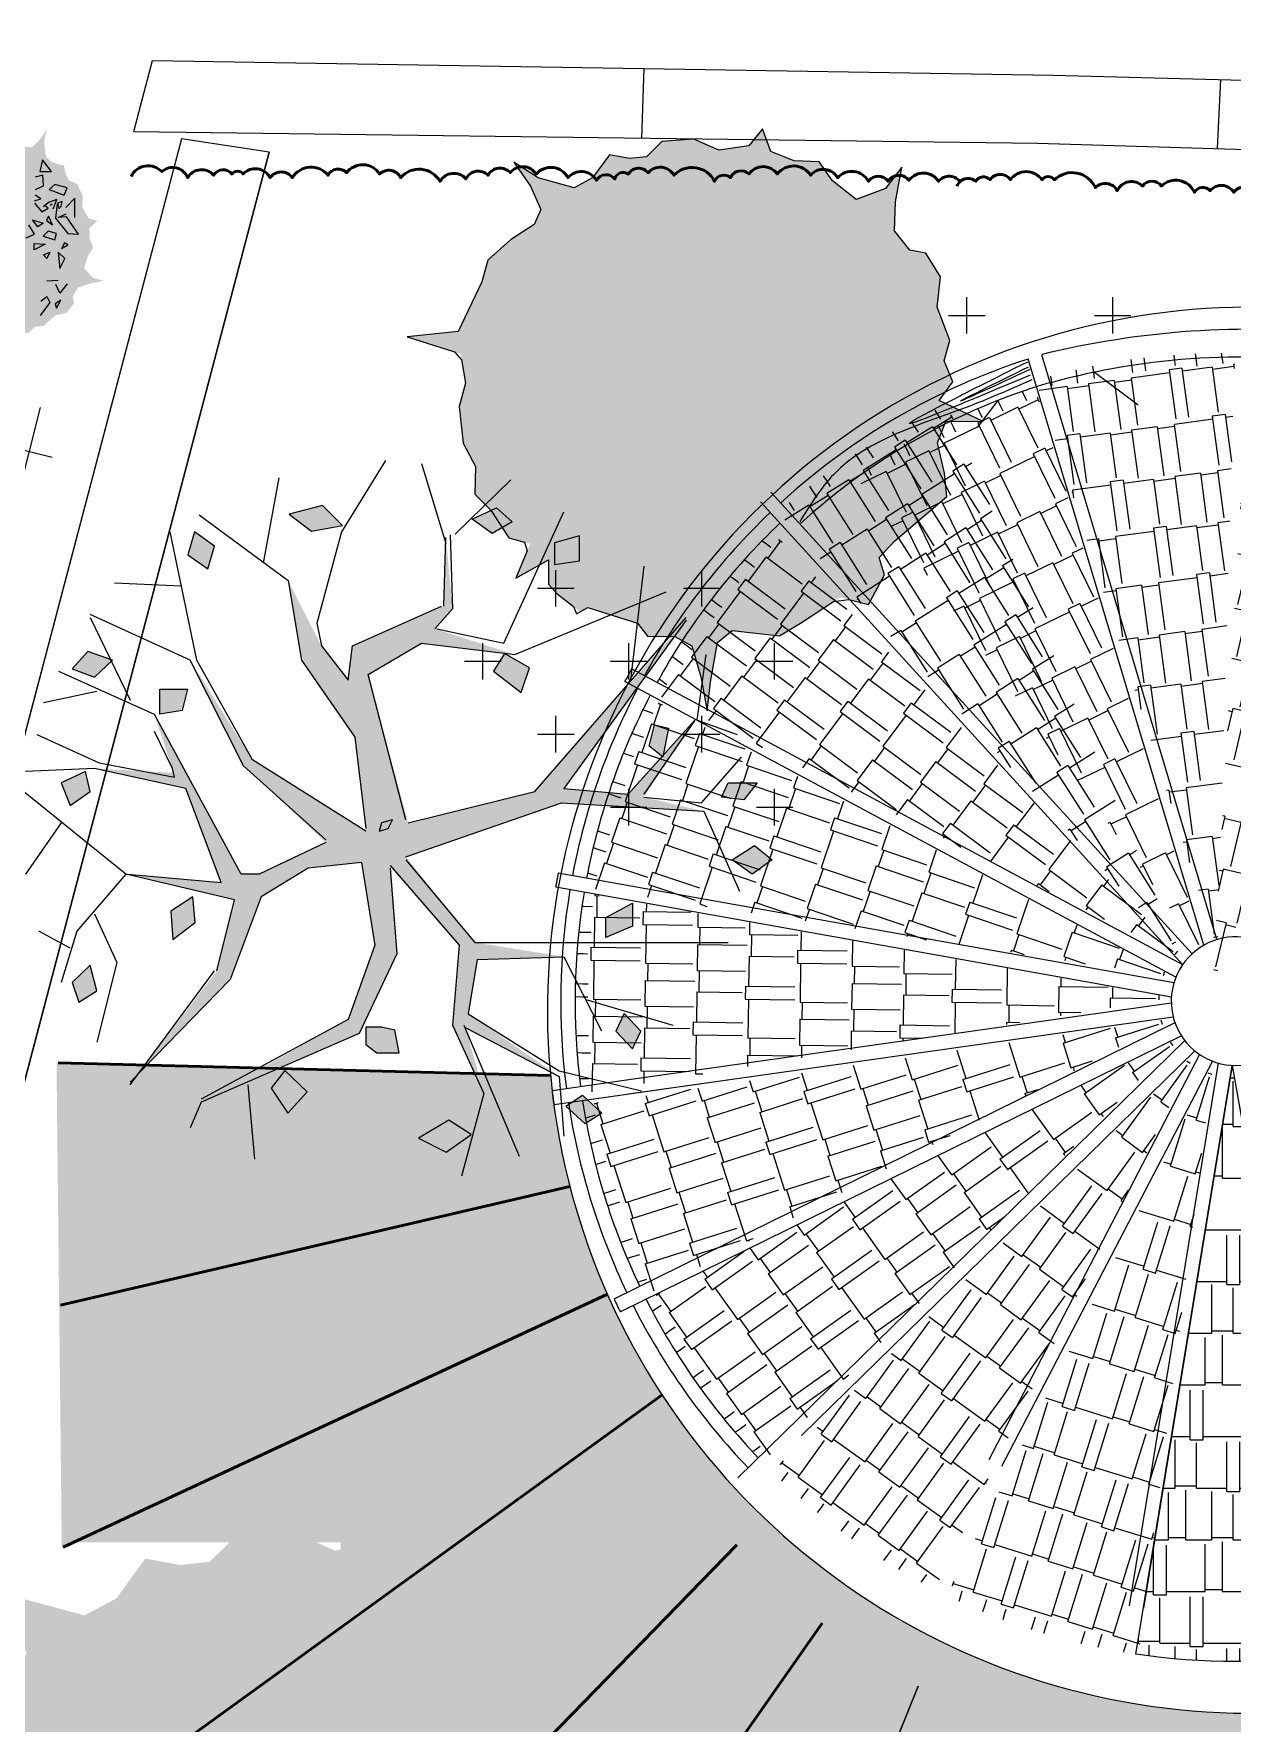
# Model space of a CAD drawing. Header units: millimetres. Extents: x 1933 to 24107, y 1228 to 18074.
# Drawn here: x 6737 to 8824, y 15132 to 18074 of the extents above; entities that cross this region are included whole.
import ezdxf

# ---------------------------------------------------------------- set-up
doc = ezdxf.new("R2010")
doc.units = ezdxf.units.MM
doc.layers.add('marc det', color=74, linetype='Continuous', lineweight=18)
doc.layers.add('plan', color=7, linetype='Continuous', lineweight=0)
doc.styles.add('ATTR', font='romans.shx', dxfattribs={"width": 0.8, "height": 0.470416})

# ---------------------------------------------------------------- blocks, each defined once
blk = doc.blocks.new('tree')
at = {"lineweight": 40}
h = blk.add_hatch(color=3, dxfattribs=at)
h.paths.add_polyline_path([(84231.3, 35912.4), (84146.1, 35942.2), (84091.9, 35882.6), (84169.3, 35852.8)])
h.paths.add_polyline_path([(84396.8, 35725), (84396.8, 35811.9), (84493.6, 35811.9), (84474.2, 35737.4)])
h.paths.add_polyline_path([(84138.3, 35525.2), (84053.1, 35485.5), (84084.1, 35406), (84153.8, 35455.7)])
h.paths.add_polyline_path([(84153.8, 34850.1), (84091.9, 34790.5), (84115.1, 34721), (84177, 34760.7)])
h.paths.add_polyline_path([(84512, 35088.3), (84434.6, 35038.7), (84442.3, 34939.4), (84519.7, 34999)])
h.paths.add_polyline_path([(84832.4, 34483.9), (84784, 34421.9), (84842.1, 34335), (84909.9, 34409.5)])
h.paths.add_polyline_path([(85114.1, 34634.1), (85114.1, 34574.5), (85152.8, 34544.8), (85230.3, 34544.8), (85214.8, 34624.2), (85168.3, 34634.1)])
h.paths.add_polyline_path([(85481, 34260.6), (85403.6, 34310.2), (85297.1, 34248.2), (85393.9, 34198.5)])
h.paths.add_polyline_path([(85810.1, 34359.8), (85868.2, 34397.1), (85936, 34335), (85877.9, 34297.8)])
h.paths.add_polyline_path([(86013.4, 34682.5), (85984.4, 34620.5), (86042.5, 34558.4), (86071.5, 34620.5)])
h.paths.add_polyline_path([(85950.5, 34946.9), (85950.5, 35016.4), (86043.4, 35066), (86043.4, 34986.6)])
h.paths.add_polyline_path([(86390, 35217.4), (86467.5, 35267), (86529.4, 35217.4), (86459.7, 35167.8)])
h.paths.add_polyline_path([(86353.2, 35435.8), (86376.4, 35485.5), (86477.1, 35485.5), (86430.7, 35425.9)])
h.paths.add_polyline_path([(86149, 35576.1), (86100.6, 35613.3), (86119.9, 35687.8), (86168.3, 35675.3)])
h.paths.add_polyline_path([(85597.2, 35936), (85558.4, 35873.9), (85655.3, 35799.4), (85684.3, 35886.3)])
h.paths.add_polyline_path([(85858.5, 36345.5), (85771.4, 36320.7), (85771.4, 36246.2), (85858.5, 36258.6)])
h.paths.add_polyline_path([(85483.9, 36403.8), (85569.1, 36443.5), (85623.3, 36393.9), (85553.6, 36354.2)])
h.paths.add_polyline_path([(84963.1, 36451), (84846.9, 36421.2), (84924.4, 36361.6), (85032.8, 36381.5)])
h.paths.add_polyline_path([(84517.8, 36359.2), (84494.6, 36279.7), (84564.3, 36230.1), (84587.5, 36309.5)])
h.paths.add_polyline_path([(85207.1, 35356.4), (85168.3, 35346.5), (85160.6, 35316.7), (85191.6, 35326.6)])
at = {"lineweight": 60}
h = blk.add_hatch(color=46, dxfattribs=at)
h.paths.add_polyline_path([(85207.1, 35356.4), (85168.3, 35346.5), (85160.6, 35316.7), (85191.6, 35326.6)], flags=16)
h.paths.add_polyline_path([(84323.9, 34474.4), (84641.7, 34800.4), (84750.1, 35088.3), (84912.8, 35187.6), (85098.6, 35207.5), (85145.1, 34919.5), (85052.2, 34661.4), (84541, 34373.5), (85090.9, 34611.8), (85222.5, 34889.8), (85199.3, 35197.6), (85439.4, 34919.5), (85416.2, 34641.6), (85524.6, 34403.3), (85462.6, 34631.6), (85787.9, 34462.8), (85470.4, 34681.3), (85501.3, 34869.9), (85803.4, 34879.8), (85493.6, 34929.5), (85253.5, 35227.3), (85795.6, 35416), (86291.3, 35386.2), (86082.2, 35435.8), (86260.3, 35703.9), (86028, 35445.8), (85803.4, 35465.6), (86229.3, 36051.4), (85702.7, 35455.7), (85261.3, 35346.5), (85121.9, 35862.7), (85307.7, 35972), (85633, 35932.2), (85354.2, 36021.6), (85416.2, 36091.1), (85392.9, 36339.3), (85385.2, 36101), (85067.7, 35962), (85052.2, 35842.9), (84959.2, 35962), (84843.1, 36190.4), (84889.5, 35912.4), (85075.4, 35644.3), (85114.1, 35316.7), (84719.2, 35564.9), (84502.3, 35912.4), (84688.2, 35545), (84974.7, 35277), (84742.4, 35167.8), (84680.4, 35167.8), (84378.4, 35723.7), (84444.2, 35520.2), (84169.3, 35535.1), (84486.8, 35465.6), (84610.7, 35138), (84272.8, 35168.9), (84657.2, 35078.4), (84595.3, 34830.2)])
at = {"color": 62}
for p, q in [((85182.6, 36608.4), (85028.9, 36359.2)), ((85307.7, 36597.4), (85392.9, 36319.4)), ((84757.9, 36250), (84812.1, 36547.8)), ((85425.8, 36351.7), (85619.4, 36540.4)), ((85594.3, 35972), (85803.4, 36428.7)), ((84533.3, 36418.7), (84843.1, 36190.4)), ((84525.6, 35912.4), (84432.6, 36359.2)), ((85028.9, 36359.2), (84943.7, 36041.4)), ((85385.2, 36101), (85392.9, 36339.3)), ((85408.4, 36349.2), (85416.2, 36091.1)), ((84843.1, 36190.4), (84889.5, 35912.4)), ((86082.2, 36240), (86035.7, 35842.9)), ((84471.3, 36170.5), (84239, 36180.4)), ((85633, 35932.2), (86159.6, 36150.7)), ((84502.3, 35912.4), (84153.8, 36071.2)), ((85067.7, 35962), (85377.4, 36101)), ((85416.2, 36091.1), (85354.2, 36021.6)), ((84153.8, 36061.3), (84293.2, 35773.4)), ((84943.7, 36041.4), (84959.2, 35962)), ((85361.9, 36021.6), (85594.3, 35972)), ((85702.7, 35455.7), (86229.3, 36061.3)), ((86229.3, 36051.4), (85803.4, 35465.6)), ((84959.2, 35962), (85052.2, 35842.9)), ((85052.2, 35842.9), (85067.7, 35962)), ((85121.9, 35862.7), (85307.7, 35972)), ((85307.7, 35972), (85633, 35932.2)), ((84688.2, 35545), (84502.3, 35912.4)), ((84719.2, 35564.9), (84525.6, 35912.4)), ((84889.5, 35912.4), (85075.4, 35644.3)), ((86268, 35703.9), (86299, 35932.2)), ((84378.4, 35723.7), (84045.4, 35872.7)), ((85253.5, 35356.4), (85121.9, 35862.7)), ((84177, 35803.2), (83991.2, 35763.5)), ((84680.4, 35167.8), (84378.4, 35723.7)), ((84440.4, 35535.1), (84378.4, 35664.2)), ((86028, 35445.8), (86260.3, 35703.9)), ((86260.3, 35703.9), (86082.2, 35445.8)), ((86268, 35703.9), (86407.4, 35654.2)), ((83967.9, 35654.2), (84184.8, 35555)), ((85075.4, 35644.3), (85114.1, 35326.6)), ((84184.8, 35555), (84448.1, 35505.3)), ((84974.7, 35286.9), (84688.2, 35545)), ((85114.1, 35316.7), (84719.2, 35564.9)), ((86283.5, 35416), (86422.9, 35574.8)), ((84169.3, 35535.1), (83929.2, 35525.2)), ((84486.8, 35465.6), (84169.3, 35535.1)), ((84448.1, 35505.3), (84440.4, 35535.1)), ((84277.7, 35167.8), (83921.5, 35455.7)), ((84610.7, 35138), (84486.8, 35465.6)), ((85261.3, 35346.5), (85702.7, 35455.7)), ((85803.4, 35465.6), (86028, 35445.8)), ((86082.2, 35435.8), (86283.5, 35416)), ((85253.5, 35227.3), (85795.6, 35416)), ((85795.6, 35416), (86291.3, 35386.2)), ((86291.3, 35386.2), (86415.2, 35108.2)), ((84053.1, 35346.5), (83929.2, 35167.8)), ((84974.7, 35277), (84742.4, 35167.8)), ((84912.8, 35187.6), (84750.1, 35088.3)), ((85098.6, 35207.5), (84912.8, 35187.6)), ((85098.6, 35207.5), (85145.1, 34919.5)), ((85199.3, 35197.6), (85439.4, 34919.5)), ((85199.3, 35187.6), (85222.5, 34889.8)), ((85253.5, 35217.4), (85493.6, 34929.5)), ((84277.7, 35167.8), (84107.3, 34969.2)), ((84657.2, 35078.4), (84277.7, 35167.8)), ((84285.5, 35167.8), (84610.7, 35138)), ((84742.4, 35167.8), (84680.4, 35167.8)), ((84595.3, 34830.2), (84657.2, 35078.4)), ((84750.1, 35088.3), (84641.7, 34800.4)), ((84169.3, 35028.8), (84246.7, 34860)), ((84084.1, 34909.6), (83975.7, 34969.2)), ((84107.3, 34969.2), (84053.1, 34790.5)), ((85145.1, 34919.5), (85052.2, 34661.4)), ((85439.4, 34919.5), (85416.2, 34641.6)), ((85493.6, 34929.5), (86376.4, 34929.5)), ((84246.7, 34860), (84177, 34582)), ((85222.5, 34889.8), (85090.9, 34611.8)), ((85501.3, 34869.9), (85470.4, 34681.3)), ((85501.3, 34869.9), (85803.4, 34879.8)), ((85803.4, 34879.8), (85935, 34621.7)), ((84293.2, 34433.1), (84587.5, 34830.2)), ((84641.7, 34800.4), (84293.2, 34443)), ((85880.8, 34730.9), (86182.8, 34641.6)), ((85052.2, 34661.4), (84541, 34383.4)), ((85470.4, 34681.3), (85787.9, 34482.7)), ((85090.9, 34611.8), (84541, 34373.5)), ((85416.2, 34641.6), (85524.6, 34403.3)), ((85454.9, 34641.6), (85648.5, 34184.9)), ((85462.6, 34631.6), (85787.9, 34462.8)), ((85787.9, 34482.7), (86074.4, 34413.2)), ((84703.7, 34433.1), (84726.9, 34174.9)), ((85787.9, 34462.8), (85803.4, 34254.4)), ((84541, 34373.5), (84502.3, 34284.1)), ((85524.6, 34403.3), (85447.1, 34115.4))]:
    blk.add_line(p, q, dxfattribs=at)
for points in [[(84963.1, 36451), (84846.9, 36421.2), (84924.4, 36361.6), (85032.8, 36381.5)], [(85483.9, 36403.8), (85569.1, 36443.5), (85623.3, 36393.9), (85553.6, 36354.2)], [(84517.8, 36359.2), (84494.6, 36279.7), (84564.3, 36230.1), (84587.5, 36309.5)], [(85858.5, 36345.5), (85771.4, 36320.7), (85771.4, 36246.2), (85858.5, 36258.6)], [(84231.3, 35912.4), (84146.1, 35942.2), (84091.9, 35882.6), (84169.3, 35852.8)], [(85597.2, 35936), (85558.4, 35873.9), (85655.3, 35799.4), (85684.3, 35886.3)], [(84396.8, 35725), (84396.8, 35811.9), (84493.6, 35811.9), (84474.2, 35737.4)], [(86149, 35576.1), (86100.6, 35613.3), (86119.9, 35687.8), (86168.3, 35675.3)], [(84138.3, 35525.2), (84053.1, 35485.5), (84084.1, 35406), (84153.8, 35455.7)], [(86353.2, 35435.8), (86376.4, 35485.5), (86477.1, 35485.5), (86430.7, 35425.9)], [(85207.1, 35356.4), (85168.3, 35346.5), (85160.6, 35316.7), (85191.6, 35326.6)], [(86390, 35217.4), (86467.5, 35267), (86529.4, 35217.4), (86459.7, 35167.8)], [(84512, 35088.3), (84434.6, 35038.7), (84442.3, 34939.4), (84519.7, 34999)], [(85950.5, 34946.9), (85950.5, 35016.4), (86043.4, 35066), (86043.4, 34986.6)], [(84153.8, 34850.1), (84091.9, 34790.5), (84115.1, 34721), (84177, 34760.7)], [(86013.4, 34682.5), (85984.4, 34620.5), (86042.5, 34558.4), (86071.5, 34620.5)], [(85114.1, 34634.1), (85114.1, 34574.5), (85152.8, 34544.8), (85230.3, 34544.8), (85214.8, 34624.2), (85168.3, 34634.1)], [(84832.4, 34483.9), (84784, 34421.9), (84842.1, 34335), (84909.9, 34409.5)], [(85810.1, 34359.8), (85868.2, 34397.1), (85936, 34335), (85877.9, 34297.8)], [(85481, 34260.6), (85403.6, 34310.2), (85297.1, 34248.2), (85393.9, 34198.5)]]:
    blk.add_lwpolyline(points, close=True, dxfattribs=at)
at = {"style": 'ATTR', "width": 0.8, "flags": 9}
blk.add_attdef('ESTCODE', (85168.3, 35346.5), '', height=0.00522, dxfattribs=at)

msp = doc.modelspace()

# ---------------------------------------------------------------- hatches: boundary and pattern name
h = msp.add_hatch()
h.set_pattern_fill('CROSS', color=92, scale=50, angle=75.9543, style=0)
h.set_pattern_definition([(75.9543, (117758.94, -400964.55), (-230.95161, 385.06344), [158.75, -476.25]), (165.9543, (117855.2, -400906.8), (-385.06344, -230.95161), [158.75, -476.25])])
h.paths.add_polyline_path([(6337.3, 18073.6), (3983.1, 10004.2), (4310.6, 9915.5, 0.425509), (4781.4, 10237.2), (5123.8, 11376.4), (6728.2, 17069.7, 0.355067)])
at = {"true_color": 0xe07000}
h = msp.add_hatch(color=32, dxfattribs=at)
h.set_gradient(color1=(224, 115, 31), one_color=1, tint=1, name='INVHEMISPHERICAL')
h.paths.add_polyline_path([(10920, 15023.6), (9935.3, 15796.6, -0.016832), (9894, 15725.3), (9922, 15750.2), (10069, 15687.8), (10116.5, 15616.9), (10105.1, 15572.6), (10049.3, 15513.8), (9864.5, 15585.9), (9842.5, 15649.2, -0.036779), (9725.7, 15512.4), (10519.7, 14676.3, 0.03134)])
h.paths.add_polyline_path([(9725.7, 15512.4, -0.048746), (9542.6, 15360.2), (10150.4, 14424.2, 0.026433), (10519.7, 14676.3)])
h.paths.add_polyline_path([(9542.6, 15360.2, -0.057136), (9295.4, 15231), (9777.7, 14222.5, 0.025052), (10150.4, 14424.2)])
h.paths.add_polyline_path([(9295.4, 15231, -0.018651), (9209.1, 15201.4), (9170.5, 15104.8), (9090.4, 15072.7), (9400.3, 14064, 0.024195), (9777.7, 14222.5)])
h.paths.add_polyline_path([(9090.4, 15072.7), (9066, 15062.9), (9023.1, 15160.8, -0.034172), (8856.4, 15149.3), (9027.1, 13947.3, 0.023113), (9400.3, 14064)])
h.paths.add_polyline_path([(8856.4, 15149.3, -0.041732), (8653.1, 15166.1), (8583.3, 13855.8, 0.026787), (9027.1, 13947.3)])
h.paths.add_polyline_path([(8653.1, 15166.1, -0.041798), (8455.1, 15216.6), (8160.3, 13813.6, 0.025128), (8583.3, 13855.8)])
h.paths.add_polyline_path([(8455.1, 15216.6, -0.041483), (8269.7, 15298.6), (7674.2, 13817.7, 0.028744), (8160.3, 13813.6)])
h.paths.add_polyline_path([(8269.7, 15298.6, -0.040834), (8102.8, 15408.1), (7048.4, 13906.2, 0.037389), (7674.2, 13817.7)])
h.paths.add_polyline_path([(8102.8, 15408.1, -0.041293), (7954.4, 15545), (7271.4, 14843.7), (7271.4, 14374.5), (6797.4, 14374.5), (6801.9, 13967.9, 0.015018), (7048.4, 13906.2)])
h.paths.add_polyline_path([(7954.4, 15545, -0.041087), (7831.1, 15703.5), (7271.4, 15298.3), (7271.4, 14843.7)])
h.paths.add_polyline_path([(7831.1, 15703.5, -0.040819), (7735.9, 15878.8), (6807.5, 15446.8), (7271.4, 15446.8), (7271.4, 15298.3)])
h.paths.add_polyline_path([(7735.9, 15878.8, -0.040616), (7670.7, 16066.3), (6781.2, 15859.1), (6785.8, 15436.7), (6801.9, 15444.2), (6801.9, 15446.8), (6807.5, 15446.8)])
h.paths.add_polyline_path([(7670.7, 16066.3, -0.040123), (7636.8, 16259.5), (6776.6, 16281.5), (6781.2, 15859.1)])
at = {"layer": 'marc det'}
for points in [[(6500.8, 17635.3), (6509.7, 17602.1), (6523.7, 17591.1), (6551.9, 17571.1), (6554.4, 17550), (6578.6, 17547.2), (6588.9, 17555.3), (6604.4, 17549.2), (6648.1, 17525.9), (6663.2, 17533.4), (6682, 17546.2), (6698.6, 17546.5), (6708.4, 17521), (6710.9, 17556.5), (6727.2, 17552.1), (6739.2, 17563.6), (6754.3, 17565), (6773.4, 17582.5), (6794.8, 17588.2), (6807.1, 17604.3), (6804.8, 17616), (6813.6, 17631.4), (6833.6, 17638.4), (6858.7, 17643.4), (6839.8, 17648.8), (6824.7, 17665.6), (6831.2, 17686.6), (6840.3, 17700.6), (6834.6, 17717.7), (6834.6, 17735.9), (6847.7, 17747.7), (6832.5, 17752.3), (6821.6, 17771.4), (6822.5, 17791.4), (6812.4, 17812.2), (6798.1, 17818.5), (6792.4, 17829.6), (6789.5, 17844.2), (6769.5, 17849.4), (6758.1, 17859.3), (6755.2, 17886.1), (6759.4, 17906.7), (6747.5, 17889.2), (6734.6, 17876), (6722.6, 17876.7), (6706, 17888.6), (6686.3, 17898.4), (6670, 17896.7), (6630.3, 17899.6), (6613.1, 17932.7), (6615.8, 17892.2), (6597.2, 17880.9), (6579.8, 17879), (6556.1, 17866.7), (6543.6, 17852.1), (6524.7, 17845.3), (6518.2, 17830.4), (6504.2, 17810.9), (6505.8, 17794.8), (6478.8, 17795.2), (6500, 17778.1), (6483.4, 17771.8), (6479.2, 17763.4), (6473.2, 17743), (6478.1, 17738.8), (6480.7, 17701.3), (6474.4, 17691), (6481.6, 17672.6), (6479.6, 17658.5), (6461.1, 17644.2), (6440, 17630.9), (6460.2, 17636.4), (6488.8, 17642.1)], [(7953.3, 17034.6), (8035.4, 17025.4), (8072.1, 17047.1), (8141.5, 17092.5), (8190.8, 17079.6), (8218.4, 17131.4), (8209.3, 17161.4), (8236.4, 17190.6), (8326.8, 17267.9), (8323.2, 17308.3), (8311, 17361.6), (8325.1, 17398.8), (8390.5, 17398.4), (8313.4, 17435), (8337.5, 17467.6), (8322.3, 17504.4), (8332.3, 17539.5), (8310.1, 17597.5), (8316, 17650.3), (8290.7, 17691.8), (8262.5, 17696.9), (8235.8, 17730.2), (8237.7, 17780.9), (8248.7, 17841.4), (8220, 17804), (8169.2, 17784.8), (8127.9, 17817.8), (8104.7, 17850.4), (8061.4, 17852.6), (8020.6, 17868.5), (8005.9, 17908.1), (7982.3, 17878.3), (7930, 17870.7), (7886.2, 17890), (7830.8, 17885.8), (7804.2, 17859.4), (7774.5, 17856.3), (7739.3, 17862.6), (7710.2, 17822.5), (7678, 17805.6), (7615.5, 17822.6), (7573.2, 17850.1), (7602, 17808), (7620.2, 17767.8), (7608.2, 17741.6), (7566.9, 17715), (7527.7, 17679.5), (7517.3, 17641.6), (7476.2, 17555.4), (7387.1, 17545.9), (7480, 17516.3), (7488.9, 17465), (7477.9, 17424.4), (7484.6, 17360.8), (7506.3, 17319.9), (7504.9, 17271.9), (7532.7, 17244.2), (7564, 17195.9), (7601.3, 17185.3), (7576.7, 17125.5), (7633.5, 17157.8), (7633.1, 17115.3), (7648.2, 17098.3), (7688.4, 17067.2), (7702.1, 17074.4), (7788.2, 17047.4), (7805.9, 17024.4), (7853.2, 17024.3), (7882.9, 17007.6), (7898.7, 16953.6), (7909.8, 16894.8), (7915.3, 16944.9), (7927.7, 17013.6)], [(7302.1, 13983), (7444.3, 13967.1), (7507.9, 14004.8), (7628.3, 14083.5), (7713.7, 14061.1), (7761.5, 14150.9), (7745.7, 14202.9), (7792.7, 14253.5), (7949.4, 14387.5), (7943.2, 14457.5), (7922.1, 14550), (7946.4, 14614.5), (8059.8, 14613.6), (7926.2, 14677.2), (7967.9, 14733.6), (7941.6, 14797.4), (7959, 14858.3), (7920.4, 14958.7), (7930.7, 15050.4), (7886.9, 15122.3), (7838, 15131.1), (7791.7, 15188.7), (7795, 15276.7), (7813.9, 15381.6), (7764.3, 15316.7), (7676.3, 15283.4), (7604.6, 15340.7), (7564.4, 15397.2), (7489.4, 15401), (7418.6, 15428.5), (7393.2, 15497.1), (7352.3, 15445.5), (7261.6, 15432.3), (7185.6, 15465.8), (7089.7, 15458.5), (7043.5, 15412.8), (6992.1, 15407.3), (6931, 15418.4), (6880.5, 15348.8), (6824.8, 15319.5), (6716.5, 15348.9), (6643.1, 15396.7), (6693, 15323.7), (6724.6, 15254), (6703.7, 15208.5), (6632.3, 15162.4), (6564.4, 15100.9), (6546.2, 15035.3), (6474.9, 14885.8), (6320.6, 14869.4), (6481.6, 14818.1), (6497.1, 14729.2), (6478, 14658.8), (6489.6, 14548.5), (6527.3, 14477.7), (6524.8, 14394.4), (6572.9, 14346.4), (6627.1, 14262.7), (6691.8, 14244.4), (6649.2, 14140.6), (6747.7, 14196.6), (6746.9, 14122.9), (6773.2, 14093.6), (6842.9, 14039.6), (6866.6, 14052), (7015.9, 14005.3), (7046.5, 13965.3), (7128.5, 13965.3), (7180, 13936.2), (7207.3, 13842.7), (7226.7, 13740.8), (7236.1, 13827.7), (7257.7, 13946.8)]]:
    msp.add_hatch(color=102, dxfattribs=at).paths.add_polyline_path(points)
at = {"layer": 'plan'}
h = msp.add_hatch(dxfattribs=at)
h.set_pattern_fill('AR-RSHKE', color=25, scale=7.5, angle=547.6257, style=0)
h.set_pattern_definition([(187.62572, (-15799.63, -19214.68), (-177.61548, -114.58317), [45, -37.5, 52.5, -22.5, 67.5, -30]), (187.62572, (-15843.74, -19224.37), (-177.61548, -114.58317), [37.5, -142.5, 30, -45]), (187.62572, (-15934.19, -19227.02), (-177.61548, -114.58317), [22.5, -232.5]), (277.62572, (-15799.633, -19214.684), (75.12932, -80.74434), [86.25, -273.75]), (277.62572, (-15844.235, -19220.656), (75.12932, -80.74434), [84.375, -275.625]), (277.62572, (-15881.404, -19225.63), (75.12932, -80.74434), [78.75, -281.25]), (277.62572, (-15934.186, -19227.024), (75.12932, -80.74434), [86.25, -273.75]), (277.62572, (-15956.49, -19230.01), (75.12932, -80.74434), [86.25, -273.75]), (277.62572, (-16022.644, -19244.54), (75.12932, -80.74434), [82.5, -277.5])])
edge = h.paths.add_edge_path()
edge.add_line((8798, 16478.8), (8482.1, 17470.4))
edge.add_arc((8807.3, 16367.4), 1150, 448.9567, 466.4241, ccw=False)
edge.add_line((8828.2, 17517.2), (8798, 16478.8))
h = msp.add_hatch(dxfattribs=at)
h.set_pattern_fill('AR-RSHKE', color=25, scale=7.5, angle=565.994, style=0)
h.set_pattern_definition([(205.99397, (-3318.04, -25162.78), (-132.45828, -164.71602), [45, -37.5, 52.5, -22.5, 67.5, -30]), (205.99397, (-3356.84, -25185.87), (-132.45828, -164.71602), [37.5, -142.5, 30, -45]), (205.99397, (-3441.85, -25216.89), (-132.45828, -164.71602), [22.5, -232.5]), (295.99397, (-3318.04, -25162.78), (96.74596, -52.95548), [86.25, -273.75]), (295.99397, (-3358.49, -25182.5), (96.74596, -52.95548), [84.375, -275.625]), (295.99397, (-3392.194, -25198.935), (96.74596, -52.95548), [78.75, -281.25]), (295.99397, (-3441.85, -25216.89), (96.74596, -52.95548), [86.25, -273.75]), (295.99397, (-3462.07, -25226.75), (96.74596, -52.95548), [86.25, -273.75]), (295.99397, (-3520.28, -25261.39), (96.74596, -52.95548), [82.5, -277.5])])
edge = h.paths.add_edge_path()
edge.add_line((8778.5, 16463.4), (8166.2, 17305))
edge.add_arc((8822.4, 16360.6), 1150, 467.3249, 484.7923, ccw=False)
edge.add_line((8480, 17458.4), (8778.5, 16463.4))
h = msp.add_hatch(dxfattribs=at)
h.set_pattern_fill('AR-RSHKE', color=25, scale=7.5, angle=526.6039, style=0)
h.set_pattern_definition([(166.60385, (-26974.57, -8072.56), (-206.8978, -43.24195), [45, -37.5, 52.5, -22.5, 67.5, -30]), (166.60385, (-27019.21, -8065.78), (-206.8978, -43.24195), [37.5, -142.5, 30, -45]), (166.60385, (-27104.59, -8035.81), (-206.89779, -43.24195), [22.5, -232.5]), (256.60385, (-26974.566, -8072.56), (41.16403, -102.32099), [86.25, -273.75]), (256.60385, (-27018.34, -8062.135), (41.16403, -102.32099), [84.375, -275.625]), (256.60385, (-27054.82, -8053.45), (41.16403, -102.32099), [78.75, -281.25]), (256.60385, (-27104.59, -8035.81), (41.16403, -102.32099), [86.25, -273.75]), (256.60385, (-27126.48, -8030.6), (41.16403, -102.32099), [86.25, -273.75]), (256.60385, (-27193.445, -8020.43), (41.16403, -102.32099), [82.5, -277.5])])
edge = h.paths.add_edge_path()
edge.add_line((8790, 16421.5), (8850.9, 17460.5))
edge.add_arc((8758.7, 16314.2), 1150, 427.9348, 445.4022, ccw=False)
edge.add_line((9190.7, 17380), (8790, 16421.5))
h = msp.add_hatch(dxfattribs=at)
h.set_pattern_fill('AR-RSHKE', color=25, scale=7.5, angle=572.3292, style=0)
h.set_pattern_definition([(212.32915, (1304.27, -26235.25), (-113.4739, -178.32621), [45, -37.5, 52.5, -22.5, 67.5, -30]), (212.32915, (1268.25, -26262.49), (-113.4739, -178.32621), [37.5, -142.5, 30, -45]), (212.32915, (1187.19, -26302.7), (-113.4739, -178.32621), [22.5, -232.5]), (302.32915, (1304.27, -26235.25), (101.998515, -41.95671), [86.25, -273.75]), (302.32915, (1266.24, -26259.32), (101.998515, -41.95671), [84.375, -275.625]), (302.32915, (1234.556, -26279.37), (101.998515, -41.95671), [78.75, -281.25]), (302.32915, (1187.186, -26302.696), (101.998515, -41.95671), [86.25, -273.75]), (302.32915, (1168.174, -26314.73), (101.998515, -41.95671), [86.25, -273.75]), (302.32915, (1114.145, -26355.58), (101.998515, -41.95671), [82.5, -277.5])])
edge = h.paths.add_edge_path()
edge.add_line((8733.7, 16471.6), (8032.3, 17240.4))
edge.add_arc((8788.7, 16374.2), 1150, 473.6601, 491.1275, ccw=False)
edge.add_line((8327.2, 17427.5), (8733.7, 16471.6))
h = msp.add_hatch(dxfattribs=at)
h.set_pattern_fill('AR-RSHKE', color=25, scale=7.5, angle=233.3148, style=0)
h.set_pattern_definition([(233.31478, (17101.94, -26074.43), (-42.08258, -207.13672), [45, -37.5, 52.5, -22.5, 67.5, -30]), (233.31478, (17078.06, -26112.76), (-42.08258, -207.13672), [37.5, -142.5, 30, -45]), (233.31478, (17016.78, -26179.33), (-42.08258, -207.13672), [22.5, -232.5]), (323.31478, (17101.94, -26074.434), (110.2591, -2.64463), [86.25, -273.75]), (323.31478, (17075.057, -26110.52), (110.2591, -2.64463), [84.375, -275.625]), (323.31478, (17052.653, -26140.593), (110.2591, -2.64463), [78.75, -281.25]), (323.31478, (17016.78, -26179.334), (110.2591, -2.64463), [86.25, -273.75]), (323.31478, (17003.336, -26197.38), (110.2591, -2.64463), [86.25, -273.75]), (323.31478, (16967.52, -26254.87), (110.2591, -2.64463), [82.5, -277.5])])
edge = h.paths.add_edge_path()
edge.add_line((8743.9, 16460.4), (7813.6, 16927))
edge.add_arc((8830.1, 16389.2), 1150, 134.6457, 152.1131, ccw=False)
edge.add_line((8021.9, 17207.3), (8743.9, 16460.4))
h = msp.add_hatch(dxfattribs=at)
h.set_pattern_fill('AR-RSHKE', color=25, scale=7.5, angle=251.3189, style=0)
h.set_pattern_definition([(251.31886, (29821.24, -21438.61), (24.00082, -210.00125), [45, -37.5, 52.5, -22.5, 67.5, -30]), (251.31886, (29810.38, -21482.44), (24.00082, -210.00125), [37.5, -142.5, 30, -45]), (251.31886, (29772.675, -21564.7), (24.00082, -210.00125), [22.5, -232.5]), (341.31886, (29821.244, -21438.61), (105.67762, 31.56427), [86.25, -273.75]), (341.31886, (29806.83, -21481.24), (105.67762, 31.56427), [84.375, -275.625]), (341.31886, (29794.82, -21516.765), (105.67762, 31.56427), [78.75, -281.25]), (341.31886, (29772.675, -21564.7), (105.67762, 31.56427), [86.25, -273.75]), (341.31886, (29765.47, -21586.01), (105.67762, 31.56427), [86.25, -273.75]), (341.31886, (29749.176, -21651.76), (105.67762, 31.56427), [82.5, -277.5])])
edge = h.paths.add_edge_path()
edge.add_line((8725.6, 16430.1), (7696.6, 16586.4))
edge.add_arc((8829.6, 16389), 1150, 152.6498, 170.1172, ccw=False)
edge.add_line((7808.1, 16917.4), (8725.6, 16430.1))
h = msp.add_hatch(dxfattribs=at)
h.set_pattern_fill('AR-RSHKE', color=25, scale=7.5, angle=269.1699, style=0)
h.set_pattern_definition([(269.16988, (40406.275, -13184.05), (87.21976, -192.53383), [45, -37.5, 52.5, -22.5, 67.5, -30]), (269.16988, (40409.37, -13229.1), (87.21976, -192.53383), [37.5, -142.5, 30, -45]), (269.16988, (40398.695, -13318.95), (87.21976, -192.53383), [22.5, -232.5]), (359.16988, (40406.275, -13184.05), (90.91415, 62.43941), [86.25, -273.75]), (359.16988, (40405.623, -13229.044), (90.91415, 62.43941), [84.375, -275.625]), (359.16988, (40405.08, -13266.54), (90.91415, 62.43941), [78.75, -281.25]), (359.16988, (40398.695, -13318.95), (90.91415, 62.43941), [86.25, -273.75]), (359.16988, (40398.37, -13341.45), (90.91415, 62.43941), [86.25, -273.75]), (359.16988, (40403.015, -13409.025), (90.91415, 62.43941), [82.5, -277.5])])
edge = h.paths.add_edge_path()
edge.add_line((8717.8, 16394.8), (7690.5, 16228.2))
edge.add_arc((8829.4, 16387.6), 1150, 170.5008, 187.9682, ccw=False)
edge.add_line((7695.2, 16577.4), (8717.8, 16394.8))
h = msp.add_hatch(dxfattribs=at)
h.set_pattern_fill('AR-RSHKE', color=25, scale=7.5, angle=287.6232, style=0)
h.set_pattern_definition([(287.62318, (48143.47, -1668.43), (143.67814, -155.0263), [45, -37.5, 52.5, -22.5, 67.5, -30]), (287.62318, (48160.67, -1710.18), (143.67814, -155.0263), [37.5, -142.5, 30, -45]), (287.62318, (48178.98, -1798.8), (143.67814, -155.0263), [22.5, -232.5]), (17.62318, (48143.47, -1668.43), (66.47548, 88.0061), [86.25, -273.75]), (17.62318, (48157.097, -1711.32), (66.47548, 88.0061), [84.375, -275.625]), (17.62318, (48168.45, -1747.06), (66.47548, 88.0061), [78.75, -281.25]), (17.62318, (48178.984, -1798.8), (66.47548, 88.0061), [86.25, -273.75]), (17.62318, (48185.796, -1820.24), (66.47548, 88.0061), [86.25, -273.75]), (17.62318, (48211.59, -1882.87), (66.47548, 88.0061), [82.5, -277.5])])
edge = h.paths.add_edge_path()
edge.add_line((8721.7, 16359.1), (7800, 15875.9))
edge.add_arc((8829.9, 16387.6), 1150, 188.9541, 206.4215, ccw=False)
edge.add_line((7693.9, 16208.6), (8721.7, 16359.1))
h = msp.add_hatch(dxfattribs=at)
h.set_pattern_fill('AR-RSHKE', color=25, scale=7.5, angle=305.4404, style=0)
h.set_pattern_definition([(305.44041, (51783.12, 11226.99), (184.22217, -103.62797), [45, -37.5, 52.5, -22.5, 67.5, -30]), (305.44041, (51812.27, 11192.5), (184.22217, -103.62797), [37.5, -142.5, 30, -45]), (305.44041, (51856.82, 11113.74), (184.22217, -103.62797), [22.5, -232.5]), (35.44041, (51783.123, 11226.99), (36.35889, 104.125375), [86.25, -273.75]), (35.44041, (51809.217, 11190.325), (36.35889, 104.125375), [84.375, -275.625]), (35.44041, (51830.96, 11159.774), (36.35889, 104.125375), [78.75, -281.25]), (35.44041, (51856.82, 11113.74), (36.35889, 104.125375), [86.25, -273.75]), (35.44041, (51869.87, 11095.41), (36.35889, 104.125375), [86.25, -273.75]), (35.44041, (51913.59, 11043.676), (36.35889, 104.125375), [82.5, -277.5])])
edge = h.paths.add_edge_path()
edge.add_line((8736, 16327.6), (8006.4, 15585.5))
edge.add_arc((8830.3, 16387.8), 1150, 206.7714, 224.2388, ccw=False)
edge.add_line((7803.5, 15869.8), (8736, 16327.6))
h = msp.add_hatch(dxfattribs=at)
h.set_pattern_fill('AR-RSHKE', color=25, scale=7.5, angle=324.0503, style=0)
h.set_pattern_definition([(324.05035, (51184.54, 25204.39), (207.6599, -39.41995), [45, -37.5, 52.5, -22.5, 67.5, -30]), (324.05035, (51223.17, 25181.01), (207.6599, -39.41995), [37.5, -142.5, 30, -45]), (324.05035, (51290.525, 25120.58), (207.6599, -39.41995), [22.5, -232.5]), (54.05035, (51184.54, 25204.39), (1.22893, 110.28396), [86.25, -273.75]), (54.05035, (51220.97, 25177.97), (1.22893, 110.28396), [84.375, -275.625]), (54.05035, (51251.33, 25155.956), (1.22893, 110.28396), [78.75, -281.25]), (54.05035, (51290.525, 25120.58), (1.22893, 110.28396), [86.25, -273.75]), (54.05035, (51308.74, 25107.37), (1.22893, 110.28396), [86.25, -273.75]), (54.05035, (51366.685, 25072.3), (1.22893, 110.28396), [82.5, -277.5])])
edge = h.paths.add_edge_path()
edge.add_line((8760.5, 16300.9), (8305.8, 15364.8))
edge.add_arc((8830.6, 16388.1), 1150, 225.3813, 242.8487, ccw=False)
edge.add_line((8022.9, 15569.5), (8760.5, 16300.9))
h = msp.add_hatch(dxfattribs=at)
h.set_pattern_fill('AR-RSHKE', color=25, scale=7.5, angle=342.7719, style=0)
h.set_pattern_definition([(342.77191, (46112.72, 38333.18), (209.32511, 29.31827), [45, -37.5, 52.5, -22.5, 67.5, -30]), (342.77191, (46156.81, 38323.43), (209.32511, 29.31827), [37.5, -142.5, 30, -45]), (342.77191, (46240, 38287.82), (209.32511, 29.31827), [22.5, -232.5]), (72.77191, (46112.72, 38333.18), (-34.23388, 104.84324), [86.25, -273.75]), (72.77191, (46155.7, 38319.85), (-34.23388, 104.84324), [84.375, -275.625]), (72.77191, (46191.52, 38308.744), (-34.23388, 104.84324), [78.75, -281.25]), (72.77191, (46240, 38287.82), (-34.23388, 104.84324), [86.25, -273.75]), (72.77191, (46261.49, 38281.16), (-34.23388, 104.84324), [86.25, -273.75]), (72.77191, (46327.625, 38266.54), (-34.23388, 104.84324), [82.5, -277.5])])
edge = h.paths.add_edge_path()
edge.add_line((8791.1, 16284), (8661, 15251.4))
edge.add_arc((8829.6, 16389), 1150, 244.1029, 261.5703, ccw=False)
edge.add_line((8327.3, 15354.5), (8791.1, 16284))
h = msp.add_hatch(dxfattribs=at)
h.set_pattern_fill('AR-RSHKE', color=25, scale=7.5, angle=360, style=0)
h.set_pattern_definition([(360, (37940.61, 48391.01), (191.25, 90), [45, -37.5, 52.5, -22.5, 67.5, -30]), (360, (37985.61, 48394.76), (191.25, 90), [37.5, -142.5, 30, -45]), (360, (38075.61, 48385.38), (191.25, 90), [22.5, -232.5]), (90, (37940.606, 48391.006), (-63.75, 90), [86.25, -273.75]), (90, (37985.606, 48391.006), (-63.75, 90), [84.375, -275.625]), (90, (38023.106, 48391.006), (-63.75, 90), [78.75, -281.25]), (90, (38075.606, 48385.38), (-63.75, 90), [86.25, -273.75]), (90, (38098.106, 48385.38), (-63.75, 90), [86.25, -273.75]), (90, (38165.606, 48391.006), (-63.75, 90), [82.5, -277.5])])
edge = h.paths.add_edge_path()
edge.add_line((8824, 16277.3), (9005.5, 15252.5))
edge.add_arc((8829.6, 16389), 1150, 261.3309, 278.7984, ccw=False)
edge.add_line((8656.2, 15252.2), (8824, 16277.3))

# ---------------------------------------------------------------- linework, layer by layer
for p, q in [((6944, 18027.2), (8512.1, 18001.3)), ((7795.8, 17891.9), (7799.8, 18013.1)), ((8512.1, 18001.3), (11341.6, 17929.2)), ((8798.4, 17873.6), (8804.2, 17993.9)), ((6994.3, 17890.7), (3041.8, 2880.8)), ((6911.4, 17903.4), (8484.8, 17882.9)), ((7146.7, 17867.5), (3194.3, 2857.7)), ((8484.8, 17882.9), (11341.6, 17797.8)), ((7681.3, 13715.2), (8276.8, 15196.2))]:
    msp.add_line(p, q)
at = {"color": 96}
for p, q in [((6752.2, 17853.9), (6747.3, 17833.8)), ((6747.3, 17833.8), (6767.8, 17833.8)), ((6767.8, 17833.8), (6752.2, 17853.9)), ((6753, 17827.7), (6739.3, 17823.9)), ((6740.3, 17802.6), (6754, 17808.9)), ((6754, 17808.9), (6753, 17827.7)), ((6773.5, 17811.4), (6763.8, 17802.6)), ((6763.8, 17802.6), (6790.2, 17792.6)), ((6795, 17805.1), (6773.5, 17811.4)), ((6790.2, 17792.6), (6795, 17805.1)), ((6738.3, 17782.5), (6749.1, 17786.3)), ((6738.5, 17778.7), (6751.2, 17763.7)), ((6749.1, 17786.3), (6739.3, 17792.6)), ((6751.2, 17763.7), (6761.9, 17769.9)), ((6762.8, 17780), (6754, 17772.5)), ((6761.9, 17769.9), (6755.1, 17775)), ((6777.4, 17785), (6762.8, 17780)), ((6765.8, 17775), (6768.8, 17777.5)), ((6770.6, 17768.8), (6777.4, 17785)), ((6777.6, 17777.5), (6774.7, 17752.4)), ((6786.2, 17781.3), (6778.4, 17778.8)), ((6778.4, 17778.8), (6781.3, 17768.8)), ((6784.3, 17771.3), (6786.2, 17781.3)), ((6808.7, 17787.5), (6793.1, 17771.3)), ((6808.7, 17753.7), (6808.7, 17787.5)), ((6738.5, 17724.8), (6728.7, 17741.1)), ((6744.3, 17737.4), (6734.6, 17749.9)), ((6734.6, 17749.9), (6753.1, 17743.6)), ((6753.1, 17743.6), (6744.3, 17737.4)), ((6762.9, 17756.2), (6759, 17748.6)), ((6759, 17748.6), (6769.8, 17741.1)), ((6769.8, 17741.1), (6762.9, 17756.2)), ((6774.7, 17752.4), (6796.1, 17726.1)), ((6779.5, 17753.6), (6793.2, 17759.9)), ((6794.2, 17754.9), (6779.5, 17753.6)), ((6814.7, 17724.8), (6794.2, 17754.9)), ((6723.8, 17718.5), (6738.5, 17724.8)), ((6761.9, 17729.8), (6753.1, 17721.1)), ((6753.1, 17721.1), (6773.7, 17714.8)), ((6776.6, 17726.1), (6761.9, 17729.8)), ((6773.7, 17714.8), (6776.6, 17726.1)), ((6796.1, 17726.1), (6814.7, 17724.8)), ((6737.5, 17697.2), (6737.5, 17708.5)), ((6737.5, 17708.5), (6757.1, 17707.3)), ((6757.1, 17707.3), (6737.5, 17697.2)), ((6754.1, 17688.5), (6764.9, 17693.5)), ((6760, 17682.2), (6754.1, 17688.5)), ((6764.9, 17693.5), (6760, 17682.2)), ((6779.5, 17693.5), (6782.5, 17664.7)), ((6791.3, 17682.2), (6779.5, 17693.5)), ((6782.5, 17664.7), (6791.3, 17682.2)), ((6790.3, 17709.8), (6785.4, 17699.7)), ((6785.4, 17699.7), (6796.1, 17706)), ((6796.1, 17706), (6790.3, 17709.8)), ((6760, 17643.4), (6779.5, 17644.6)), ((6782.3, 17622.1), (6775.5, 17637.2)), ((6795, 17638.4), (6782.3, 17622.1)), ((6764.7, 17605.8), (6748.1, 17583.3)), ((6749.1, 17608.3), (6759.9, 17615.9)), ((6759.9, 17615.9), (6764.7, 17605.8)), ((6784.3, 17609.6), (6774.5, 17603.3)), ((6774.5, 17603.3), (6776.5, 17595.8)), ((6776.5, 17595.8), (6784.3, 17609.6))]:
    msp.add_line(p, q, dxfattribs=at)
at = {"color": 74}
for p, q in [((8361.8, 17551.5), (8361.8, 17615)), ((8615.8, 17551.5), (8615.8, 17615)), ((8330.1, 17583.3), (8393.6, 17583.3)), ((8584.1, 17583.3), (8647.6, 17583.3)), ((7646.1, 17076.2), (7646.1, 17139.7)), ((7900.1, 17076.2), (7900.1, 17139.7)), ((7614.3, 17108), (7677.8, 17108)), ((7868.3, 17108), (7931.8, 17108)), ((7519.1, 16952.8), (7519.1, 17012.7)), ((7773.1, 16952.8), (7773.1, 17012.7)), ((8027.1, 16952.8), (8027.1, 17012.7)), ((7487.3, 16981), (7550.8, 16981)), ((7741.3, 16981), (7804.8, 16981)), ((7995.3, 16981), (8058.8, 16981)), ((7519.1, 16949.2), (7519.1, 16952.8)), ((7773.1, 16949.2), (7773.1, 16952.8)), ((8027.1, 16949.2), (8027.1, 16952.8)), ((7646.1, 16822.2), (7646.1, 16885.7)), ((7900.1, 16822.2), (7900.1, 16885.7)), ((7614.3, 16854), (7677.8, 16854)), ((7868.3, 16854), (7931.8, 16854)), ((7773.1, 16695.2), (7773.1, 16758.7)), ((8027.1, 16695.2), (8027.1, 16758.7)), ((7741.3, 16727), (7804.8, 16727)), ((7995.3, 16727), (8058.8, 16727))]:
    msp.add_line(p, q, dxfattribs=at)
at = {"color": 25}
for p, q in [((7636.8, 16259.5), (6779.5, 16281.4)), ((7670.7, 16066.3), (6783.6, 15859.7)), ((7735.9, 15878.8), (6788.4, 15438)), ((7831.1, 15703.5), (6794.4, 14953)), ((8109.9, 15305.7), (7055.5, 13803.7)), ((8276.8, 15196.2), (7681.3, 13715.2))]:
    msp.add_line(p, q, dxfattribs=at)
at = {"lineweight": 50}
for p, q in [((7636.8, 16259.5), (6779.5, 16281.4)), ((7670.7, 16066.3), (6783.6, 15859.7)), ((7735.9, 15878.8), (6788.4, 15438)), ((7831.1, 15703.5), (6794.4, 14953)), ((7961.5, 15442.5), (6809.9, 14260.1)), ((7055.5, 13803.7), (8109.9, 15305.7))]:
    msp.add_line(p, q, dxfattribs=at)
msp.add_lwpolyline([(6911.4, 17903.4), (6944, 18027.2)])
msp.add_lwpolyline([(7146.7, 17867.5), (6994.3, 17890.7), (3041.8, 2880.8), (3194.3, 2857.7)], close=True)
at = {"color": 92, "lineweight": 50}
for points in [[(6906.5, 17825.1, -0.520567), (6960.1, 17833.7, -0.520567), (7005.1, 17823, -0.520567), (7050.1, 17827.3, -0.520567), (7082.3, 17829.4, -0.520567), (7101.6, 17829.4, -0.520567), (7148.7, 17823, -0.520567), (7187.3, 17823, -0.520567), (7249.5, 17827.3, -0.520567), (7281.6, 17831.6, -0.520567), (7339.5, 17829.4, -0.520567), (7375.9, 17823, -0.520567), (7444.5, 17816.6, -0.520567), (7489.5, 17820.9, -0.520567), (7528.1, 17827.3, -0.520567), (7566.7, 17831.6, -0.520567), (7611.7, 17829.4, -0.520567), (7667.4, 17823, -0.520567), (7716.7, 17818.7, -0.520567), (7748.9, 17820.9, -0.520567), (7772.4, 17829.4, -0.520567), (7806.7, 17831.6, -0.520567), (7851.7, 17827.3, -0.520567), (7922.5, 17816.6, -0.520567), (7950.3, 17823, -0.520567), (7982.5, 17829.4, -0.520567), (8031.8, 17829.4, -0.520567), (8089.7, 17827.3, -0.520567), (8136.8, 17823, -0.520567), (8190.4, 17816.6, -0.520567), (8224.7, 17816.6, -0.520567), (8261.1, 17818.7, -0.520567), (8312.6, 17816.6, -0.520567), (8351.2, 17814.4)], [(8344.7, 17808.5, -0.520567), (8377.5, 17816.7, -0.520567), (8402.2, 17819.4, -0.520567), (8437.8, 17819.4, -0.520567), (8492.5, 17819.4, -0.520567), (8514.4, 17819.4, -0.520567), (8585.6, 17805.7, -0.520567), (8623.9, 17800.2, -0.520567), (8667.8, 17808.5, -0.520567), (8700.6, 17808.5, -0.520567), (8758.1, 17797.5, -0.520567), (8785.5, 17800.2, -0.520567), (8826.6, 17797.5, -0.520567), (8862.2, 17797.5, -0.520567), (8914.2, 17800.2, -0.520567), (8925.1, 17800.2)]]:
    msp.add_lwpolyline(points, format="xyb", dxfattribs=at)
at = {"color": 25}
for centre, radius, start, end in [((8855.6, 16373.3), 1224.1, 47.0762, 331.8898), ((8855.6, 16373.3), 1224.1, 47.0762, 331.8898), ((8855.7, 16042.1), 1517, 83.9968, 103.8363), ((8840.3, 16254.1), 1256.6, 81.3232, 105.3259)]:
    msp.add_arc(centre, radius, start, end, dxfattribs=at)
at = {"layer": 'marc det', "color": 102}
msp.add_lwpolyline([(8390.5, 17398.4), (8313.4, 17435), (8337.5, 17467.6), (8322.3, 17504.4), (8332.3, 17539.5), (8310.1, 17597.5), (8316, 17650.3), (8290.7, 17691.8), (8262.5, 17696.9), (8235.8, 17730.2), (8237.7, 17780.9), (8248.7, 17841.4), (8220, 17804), (8169.2, 17784.8), (8127.9, 17817.8), (8104.7, 17850.4), (8061.4, 17852.6), (8020.6, 17868.5), (8005.9, 17908.1), (7982.3, 17878.3), (7930, 17870.7), (7886.2, 17890), (7830.8, 17885.8), (7804.2, 17859.4), (7774.5, 17856.3), (7739.3, 17862.6), (7710.2, 17822.5), (7678, 17805.6), (7615.5, 17822.6), (7573.2, 17850.1), (7602, 17808), (7620.2, 17767.8), (7608.2, 17741.6), (7566.9, 17715), (7527.7, 17679.5), (7517.3, 17641.6), (7476.2, 17555.4), (7387.1, 17545.9), (7469.7, 17519.6), (7481.8, 17506.1), (7488.9, 17465), (7477.9, 17424.4), (7484.6, 17360.8), (7506.3, 17319.9), (7504.9, 17271.9), (7532.7, 17244.2), (7564, 17195.9), (7591.7, 17188.1), (7596.2, 17173), (7576.7, 17125.5), (7633.5, 17157.8), (7633.1, 17115.3), (7648.2, 17098.3), (7677, 17076.1), (7682, 17063.8), (7702.1, 17074.4), (7788.2, 17047.4), (7805.9, 17024.4), (7853.2, 17024.3), (7882.9, 17007.6), (7898.7, 16953.6), (7909.8, 16894.8), (7915.3, 16944.9), (7927.7, 17013.6), (7953.3, 17034.6), (8035.4, 17025.4), (8072.1, 17047.1), (8129.9, 17084.9), (8156.1, 17088.7), (8190.8, 17079.6), (8218.4, 17131.4), (8209.3, 17161.4), (8236.4, 17190.6), (8326.8, 17267.9), (8323.2, 17308.3), (8311, 17361.6), (8325.1, 17398.8)], close=True, dxfattribs=at)
at = {"layer": 'plan', "color": 25}
for p, q in [((8774.3, 16486.4), (8468.4, 17507.4)), ((8797.4, 16496.3), (8492.3, 17514.6)), ((8020.8, 17275.5), (8754.2, 16471.6)), ((8002.6, 17258.6), (8737.9, 16452.4)), ((7881.9, 16883.4), (7766.3, 16945.5)), ((7893.8, 16905.5), (7778.1, 16967.6)), ((8737.9, 16452.4), (7893.8, 16905.5)), ((8725.7, 16430.6), (7881.9, 16883.4)), ((7939.3, 16560.4), (7650.3, 16611.9)), ((7934.9, 16535.8), (7645.9, 16587.3)), ((8718, 16396.2), (7934.9, 16535.8)), ((8722.3, 16420.8), (7939.3, 16560.4)), ((8717.8, 16385.8), (7769.4, 16251.7)), ((8721.3, 16361.1), (7772.9, 16226.9)), ((8724.3, 16351.2), (7747.4, 15870.3)), ((8735.4, 16328.7), (7758.5, 15847.9)), ((8741.4, 16320.3), (7962.9, 15559)), ((8741.4, 16320.3), (8016.6, 15611.4)), ((8758.8, 16302.4), (8074, 15632.7)), ((8767.2, 16296.2), (8400.1, 15590.5)), ((8789.4, 16284.7), (8422.3, 15579)), ((8799.3, 16281.4), (8644.7, 15336.3)), ((8824, 16277.3), (8669.3, 15332.3)), ((7769.4, 16251.7), (7639.6, 16233.2)), ((7936.9, 16250.1), (7643.1, 16208.6))]:
    msp.add_line(p, q, dxfattribs=at)
at = {"layer": 'plan', "color": 8}
for p, q in [((8581.9, 17486.4), (8660.2, 17427.4)), ((8415.6, 17435.1), (8380.1, 17388))]:
    msp.add_line(p, q, dxfattribs=at)
at = {"layer": 'plan', "color": 25}
msp.add_lwpolyline([(8824, 16277.3), (9005.5, 15252.5, -0.076364), (8656.2, 15252.2), (8824, 16277.3, 0.588104), (8824, 16277.3, -1.670399)], format="xyb", dxfattribs=at)
for centre, radius, start, end in [((8829.6, 16389), 1175, 107.8987, 132.3756), ((8829.6, 16389), 1125, 106.6795, 132.3756), ((8829.6, 16389), 1175, 133.5873, 151.1663), ((8829.6, 16389), 1150, 133.6138, 151.1531), ((8828.7, 16389.2), 1199.3, 151.1657, 152.3601), ((8829.6, 16389), 1175, 152.3854, 169.2858), ((8829.6, 16389), 1150, 152.3986, 169.2725), ((8828.7, 16389.2), 1199.3, 169.2984, 170.4928), ((8829.6, 16389), 1175, 170.5049, 187.4453), ((8829.6, 16389), 1150, 170.5181, 187.4279), ((8830, 16389.2), 112, 279.7969, 132.6153), ((8829.6, 16389), 111.8, 132.3756, 280.0365), ((8828.7, 16389.2), 1199.3, 187.4719, 188.6613), ((8829.6, 16389), 1175, 188.6603, 205.5965), ((8829.6, 16389), 1150, 188.6735, 205.5833), ((8828.7, 16389.2), 1199.3, 205.6341, 206.8285), ((8829.6, 16389), 1175, 206.8156, 223.7519), ((8829.6, 16389), 1150, 206.8289, 223.7387)]:
    msp.add_arc(centre, radius, start, end, dxfattribs=at)
for points in [[(8472.2, 17479.4), (8262.1, 17395.1), (8467.8, 17502.6)], [(8471.6, 17488.8), (8350.8, 17434.1), (8469.1, 17493.8)], [(8474.9, 17471.3), (8368.6, 17426), (8130, 17306.4), (8070.8, 17223.5)]]:
    msp.add_spline(points, degree=3, dxfattribs=at)

# ---------------------------------------------------------------- block references
at = {"layer": 'marc det', "color": 6, "xscale": 0.4999999999881766, "yscale": 0.4999999999881766, "zscale": 0.4999999999881766}
msp.add_blockref('tree', (-35241.8, -973.4), dxfattribs=at)

doc.saveas('drawing.dxf')
